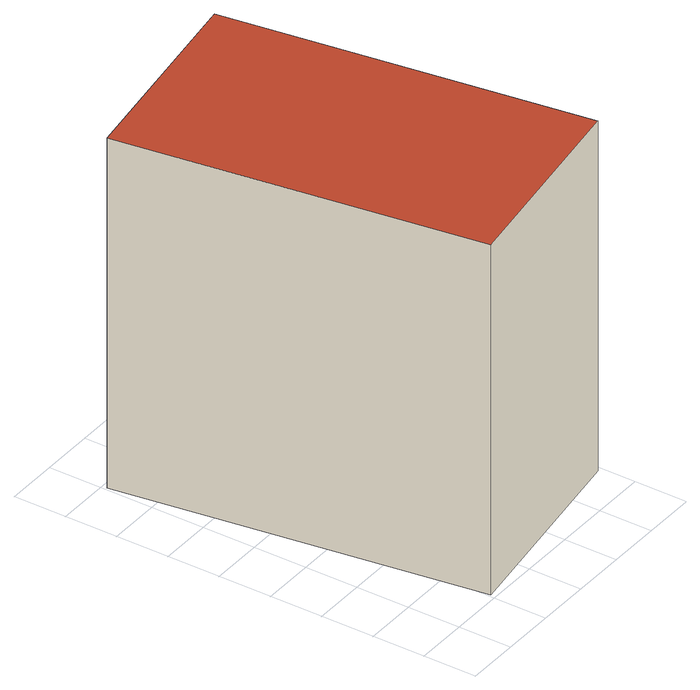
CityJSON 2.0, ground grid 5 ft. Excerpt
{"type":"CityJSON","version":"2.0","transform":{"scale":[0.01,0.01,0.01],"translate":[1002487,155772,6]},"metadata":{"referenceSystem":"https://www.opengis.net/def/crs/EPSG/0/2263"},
"CityObjects":{
"building1":{"type":"Building","attributes":{"name":"Bldg_2210020748","BIN":"3203700"},"geometry":[{"type":"MultiSurface","lod":"2","boundaries":[[[0,1,2,3]],[[4,5,6,7]],[[0,3,7,6]],[[1,0,6,5]],[[2,1,5,4]],[[3,2,4,7]]],"semantics":{"surfaces":[{"type":"RoofSurface","BIN":"3203700"},{"type":"GroundSurface"},{"type":"WallSurface"}],"values":[0,1,2,2,2,2]}}]}
},
"vertices":[
[1965,3738,3521],[29,3457,3521],[523,50,3521],[2459,331,3521],[523,50,97],[29,3457,97],[1965,3738,97],[2459,331,97]
]}
